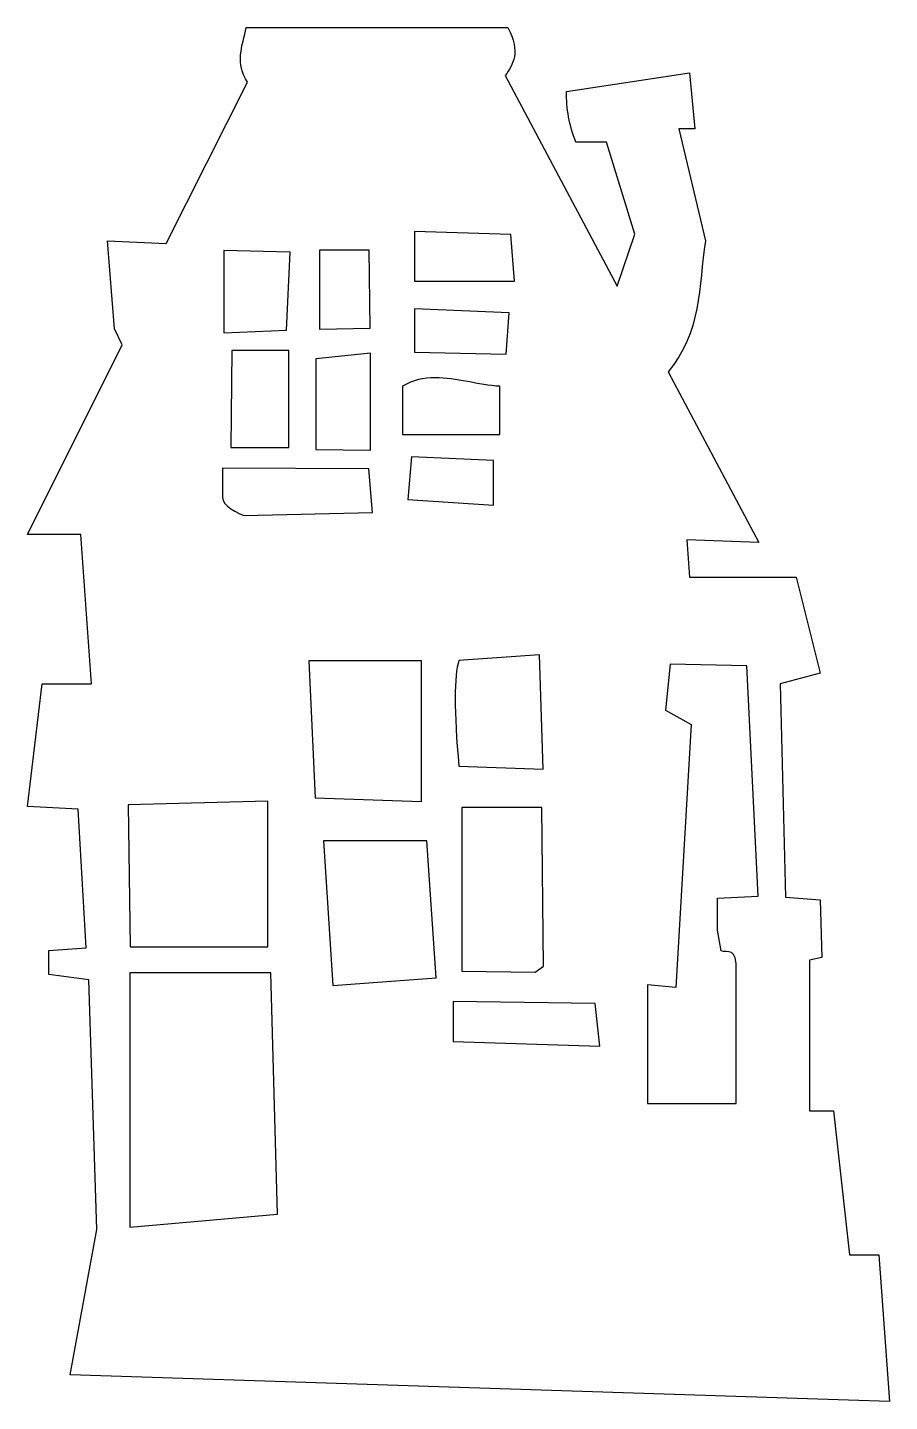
# Model space of a CAD drawing. Header units: centimetres. Extents: x -6.1 to 6.1, y -9.7 to 9.7.
import ezdxf

# ---------------------------------------------------------------- set-up
doc = ezdxf.new("R2010")
doc.units = ezdxf.units.CM
doc.header["$MEASUREMENT"] = 0
doc.layers.add('Layer 1', color=7, linetype='Continuous')

msp = doc.modelspace()

# ---------------------------------------------------------------- linework, layer by layer
at = {"layer": 'Layer 1', "color": 29, "lineweight": 25}
for points, knots in [([(-3.00509, 9.73295), (-3.06205, 9.47467), (-3.16919, 9.21567), (-2.98607, 8.95739), (-2.98607, 8.95739), (-2.98607, 8.95739), (-4.13866, 6.67122), (-4.13866, 6.67122), (-4.13866, 6.67122), (-4.13866, 6.67122), (-4.97044, 6.70843), (-4.97044, 6.70843), (-4.97044, 6.70843), (-4.97044, 6.70843), (-4.87039, 5.46241), (-4.87039, 5.46241), (-4.87039, 5.46241), (-4.87039, 5.46241), (-4.76208, 5.23503), (-4.76208, 5.23503), (-4.76208, 5.23503), (-4.76208, 5.23503), (-6.10401, 2.55116), (-6.10401, 2.55116), (-6.10401, 2.55116), (-6.10401, 2.55116), (-5.34829, 2.55116), (-5.34829, 2.55116), (-5.34829, 2.55116), (-5.34829, 2.55116), (-5.19698, 0.43449), (-5.19698, 0.43449), (-5.19698, 0.43449), (-5.19698, 0.43449), (-5.89647, 0.43449), (-5.89647, 0.43449), (-5.89647, 0.43449), (-5.89647, 0.43449), (-6.104, -1.30432), (-6.104, -1.30432), (-6.104, -1.30432), (-6.104, -1.30432), (-5.38632, -1.34235), (-5.38632, -1.34235), (-5.38632, -1.34235), (-5.38632, -1.34235), (-5.27305, -3.30771), (-5.27305, -3.30771), (-5.27305, -3.30771), (-5.27305, -3.30771), (-5.80222, -3.34574), (-5.80222, -3.34574), (-5.80222, -3.34574), (-5.80222, -3.34574), (-5.80222, -3.68556), (-5.80222, -3.68556), (-5.80222, -3.68556), (-5.80222, -3.68556), (-5.23502, -3.7608), (-5.23502, -3.7608), (-5.23502, -3.7608), (-5.23502, -3.7608), (-5.12175, -7.29547), (-5.12175, -7.29547), (-5.12175, -7.29547), (-5.12175, -7.29547), (-5.49961, -9.35509), (-5.49961, -9.35509), (-5.49961, -9.35509), (-5.49961, -9.35509), (6.10402, -9.73295), (6.10402, -9.73295), (6.10402, -9.73295), (6.10402, -9.73295), (5.95354, -7.65432), (5.95354, -7.65432), (5.95354, -7.65432), (5.95354, -7.65432), (5.53765, -7.65432), (5.53765, -7.65432), (5.53765, -7.65432), (5.53765, -7.65432), (5.31027, -5.61289), (5.31027, -5.61289), (5.31027, -5.61289), (5.31027, -5.61289), (4.97045, -5.61289), (4.97045, -5.61289), (4.97045, -5.61289), (4.97045, -5.61289), (4.97045, -3.47803), (4.97045, -3.47803), (4.97045, -3.47803), (4.97045, -3.47803), (5.14408, -3.44413), (5.14408, -3.44413), (5.14408, -3.44413), (5.14408, -3.44413), (5.12175, -2.62723), (5.12175, -2.62723), (5.12175, -2.62723), (5.12175, -2.62723), (4.63062, -2.5892), (4.63062, -2.5892), (4.63062, -2.5892), (4.63062, -2.5892), (4.55455, 0.43449), (4.55455, 0.43449), (4.55455, 0.43449), (4.55455, 0.43449), (5.12175, 0.5858), (5.12175, 0.5858), (5.12175, 0.5858), (5.12175, 0.5858), (4.7811, 1.94592), (4.7811, 1.94592), (4.7811, 1.94592), (4.7811, 1.94592), (3.26967, 1.94592), (3.26967, 1.94592), (3.26967, 1.94592), (3.26967, 1.94592), (3.23164, 2.47509), (3.23164, 2.47509), (3.23164, 2.47509), (3.23164, 2.47509), (4.25194, 2.43788), (4.25194, 2.43788), (4.25194, 2.43788), (4.25194, 2.43788), (2.96706, 4.85634), (2.96706, 4.85634), (2.96706, 4.85634), (3.43809, 5.40004), (3.4022, 6.07047), (3.49623, 6.70842), (3.49623, 6.70842), (3.49623, 6.70842), (3.11837, 8.29592), (3.11837, 8.29592), (3.11837, 8.29592), (3.11837, 8.29592), (3.34492, 8.29592), (3.34492, 8.29592), (3.34492, 8.29592), (3.34492, 8.29592), (3.26968, 9.08967), (3.26968, 9.08967), (3.26968, 9.08967), (3.26968, 9.08967), (1.53087, 8.82509), (1.53087, 8.82509), (1.53087, 8.82509), (1.52539, 8.58571), (1.56785, 8.34679), (1.66316, 8.10741), (1.66316, 8.10741), (1.66316, 8.10741), (2.09807, 8.10741), (2.09807, 8.10741), (2.09807, 8.10741), (2.09807, 8.10741), (2.49495, 6.80351), (2.49495, 6.80351), (2.49495, 6.80351), (2.49495, 6.80351), (2.24938, 6.06598), (2.24938, 6.06598), (2.24938, 6.06598), (2.24938, 6.06598), (0.66188, 9.05246), (0.66188, 9.05246), (0.66188, 9.05246), (0.77428, 9.21271), (0.8822, 9.37567), (0.69909, 9.73294), (0.69909, 9.73294), (0.69909, 9.73294), (-3.00508, 9.73294), (-3.00508, 9.73294), (-3.00508, 9.73294), (-3.00508, 9.73294), (-3.00509, 9.73295), (-3.00509, 9.73295)], [0, 0, 0, 0, 0.0212766, 0.0212766, 0.0212766, 0.0212766, 0.04255319, 0.04255319, 0.04255319, 0.04255319, 0.06382979, 0.06382979, 0.06382979, 0.06382979, 0.08510638, 0.08510638, 0.08510638, 0.08510638, 0.10638298, 0.10638298, 0.10638298, 0.10638298, 0.12765957, 0.12765957, 0.12765957, 0.12765957, 0.14893617, 0.14893617, 0.14893617, 0.14893617, 0.17021277, 0.17021277, 0.17021277, 0.17021277, 0.19148936, 0.19148936, 0.19148936, 0.19148936, 0.21276596, 0.21276596, 0.21276596, 0.21276596, 0.23404255, 0.23404255, 0.23404255, 0.23404255, 0.25531915, 0.25531915, 0.25531915, 0.25531915, 0.27659574, 0.27659574, 0.27659574, 0.27659574, 0.29787234, 0.29787234, 0.29787234, 0.29787234, 0.31914894, 0.31914894, 0.31914894, 0.31914894, 0.34042553, 0.34042553, 0.34042553, 0.34042553, 0.36170213, 0.36170213, 0.36170213, 0.36170213, 0.38297872, 0.38297872, 0.38297872, 0.38297872, 0.40425532, 0.40425532, 0.40425532, 0.40425532, 0.42553191, 0.42553191, 0.42553191, 0.42553191, 0.44680851, 0.44680851, 0.44680851, 0.44680851, 0.46808511, 0.46808511, 0.46808511, 0.46808511, 0.4893617, 0.4893617, 0.4893617, 0.4893617, 0.5106383, 0.5106383, 0.5106383, 0.5106383, 0.53191489, 0.53191489, 0.53191489, 0.53191489, 0.55319149, 0.55319149, 0.55319149, 0.55319149, 0.57446809, 0.57446809, 0.57446809, 0.57446809, 0.59574468, 0.59574468, 0.59574468, 0.59574468, 0.61702128, 0.61702128, 0.61702128, 0.61702128, 0.63829787, 0.63829787, 0.63829787, 0.63829787, 0.65957447, 0.65957447, 0.65957447, 0.65957447, 0.68085106, 0.68085106, 0.68085106, 0.68085106, 0.70212766, 0.70212766, 0.70212766, 0.70212766, 0.72340426, 0.72340426, 0.72340426, 0.72340426, 0.74468085, 0.74468085, 0.74468085, 0.74468085, 0.76595745, 0.76595745, 0.76595745, 0.76595745, 0.78723404, 0.78723404, 0.78723404, 0.78723404, 0.80851064, 0.80851064, 0.80851064, 0.80851064, 0.82978723, 0.82978723, 0.82978723, 0.82978723, 0.85106383, 0.85106383, 0.85106383, 0.85106383, 0.87234043, 0.87234043, 0.87234043, 0.87234043, 0.89361702, 0.89361702, 0.89361702, 0.89361702, 0.91489362, 0.91489362, 0.91489362, 0.91489362, 0.93617021, 0.93617021, 0.93617021, 0.93617021, 0.95744681, 0.95744681, 0.95744681, 0.95744681, 1, 1, 1, 1]), ([(-0.62384, 6.84155), (-0.62384, 6.84155), (0.74042, 6.80104), (0.74042, 6.80104), (0.74042, 6.80104), (0.74042, 6.80104), (0.79416, 6.14124), (0.79416, 6.14124), (0.79416, 6.14124), (0.79416, 6.14124), (-0.62384, 6.14124), (-0.62384, 6.14124), (-0.62384, 6.14124), (-0.62384, 6.14124), (-0.62384, 6.84156), (-0.62384, 6.84156), (-0.62384, 6.84156), (-0.62384, 6.84156), (-0.62384, 6.84155), (-0.62384, 6.84155)], [0, 0, 0, 0, 0.16666667, 0.16666667, 0.16666667, 0.16666667, 0.33333333, 0.33333333, 0.33333333, 0.33333333, 0.5, 0.5, 0.5, 0.5, 0.66666667, 0.66666667, 0.66666667, 0.66666667, 1, 1, 1, 1]), ([(-3.32507, 6.57531), (-3.32507, 6.57531), (-2.38497, 6.54885), (-2.38497, 6.54885), (-2.38497, 6.54885), (-2.38497, 6.54885), (-2.43789, 5.44587), (-2.43789, 5.44587), (-2.43789, 5.44587), (-2.43789, 5.44587), (-3.32507, 5.40618), (-3.32507, 5.40618), (-3.32507, 5.40618), (-3.32507, 5.40618), (-3.32507, 6.57531), (-3.32507, 6.57531)], [0, 0, 0, 0, 0.2, 0.2, 0.2, 0.2, 0.4, 0.4, 0.4, 0.4, 0.6, 0.6, 0.6, 0.6, 1, 1, 1, 1]), ([(-1.96742, 6.57862), (-1.96742, 6.57862), (-1.26379, 6.57862), (-1.26379, 6.57862), (-1.26379, 6.57862), (-1.26379, 6.57862), (-1.25056, 5.47233), (-1.25056, 5.47233), (-1.25056, 5.47233), (-1.25056, 5.47233), (-1.96742, 5.4591), (-1.96742, 5.4591), (-1.96742, 5.4591), (-1.96742, 5.4591), (-1.96742, 6.57862), (-1.96742, 6.57862)], [0, 0, 0, 0, 0.2, 0.2, 0.2, 0.2, 0.4, 0.4, 0.4, 0.4, 0.6, 0.6, 0.6, 0.6, 1, 1, 1, 1]), ([(-0.62467, 5.74601), (-0.62467, 5.74601), (0.71644, 5.69227), (0.71644, 5.69227), (0.71644, 5.69227), (0.71644, 5.69227), (0.67675, 5.10357), (0.67675, 5.10357), (0.67675, 5.10357), (0.67675, 5.10357), (-0.62467, 5.13086), (-0.62467, 5.13086), (-0.62467, 5.13086), (-0.62467, 5.13086), (-0.62467, 5.74602), (-0.62467, 5.74602), (-0.62467, 5.74602), (-0.62467, 5.74602), (-0.62467, 5.74601), (-0.62467, 5.74601)], [0, 0, 0, 0, 0.16666667, 0.16666667, 0.16666667, 0.16666667, 0.33333333, 0.33333333, 0.33333333, 0.33333333, 0.5, 0.5, 0.5, 0.5, 0.66666667, 0.66666667, 0.66666667, 0.66666667, 1, 1, 1, 1]), ([(-3.21179, 5.15813), (-3.21179, 5.15813), (-2.40068, 5.15813), (-2.40068, 5.15813), (-2.40068, 5.15813), (-2.40068, 5.15813), (-2.40068, 3.78064), (-2.40068, 3.78064), (-2.40068, 3.78064), (-2.40068, 3.78064), (-3.22502, 3.78064), (-3.22502, 3.78064), (-3.22502, 3.78064), (-3.22502, 3.78064), (-3.21179, 5.15813), (-3.21179, 5.15813)], [0, 0, 0, 0, 0.2, 0.2, 0.2, 0.2, 0.4, 0.4, 0.4, 0.4, 0.6, 0.6, 0.6, 0.6, 1, 1, 1, 1]), ([(-1.24809, 5.1201), (-1.24809, 5.1201), (-1.24809, 3.74261), (-1.24809, 3.74261), (-1.24809, 3.74261), (-1.24809, 3.74261), (-2.01869, 3.75584), (-2.01869, 3.75584), (-2.01869, 3.75584), (-2.01869, 3.75584), (-2.01869, 5.0399), (-2.01869, 5.0399), (-2.01869, 5.0399), (-2.01869, 5.0399), (-1.24809, 5.1201), (-1.24809, 5.1201)], [0, 0, 0, 0, 0.2, 0.2, 0.2, 0.2, 0.4, 0.4, 0.4, 0.4, 0.6, 0.6, 0.6, 0.6, 1, 1, 1, 1]), ([(-0.3328, 4.77118), (-0.03085, 4.77277), (0.2828, 4.66497), (0.58663, 4.64964), (0.58663, 4.64964), (0.58663, 4.64964), (0.58663, 3.96751), (0.58663, 3.96751), (0.58663, 3.96751), (0.58663, 3.96751), (-0.79416, 3.96751), (-0.79416, 3.96751), (-0.79416, 3.96751), (-0.79416, 3.96751), (-0.79416, 4.64964), (-0.79416, 4.64964), (-0.79416, 4.64964), (-0.64589, 4.73949), (-0.49096, 4.77035), (-0.33279, 4.77118), (-0.33279, 4.77118), (-0.33279, 4.77118), (-0.3328, 4.77118), (-0.3328, 4.77118)], [0, 0, 0, 0, 0.14285714, 0.14285714, 0.14285714, 0.14285714, 0.28571429, 0.28571429, 0.28571429, 0.28571429, 0.42857143, 0.42857143, 0.42857143, 0.42857143, 0.57142857, 0.57142857, 0.57142857, 0.57142857, 0.71428571, 0.71428571, 0.71428571, 0.71428571, 1, 1, 1, 1]), ([(-0.66352, 3.64918), (-0.66352, 3.64918), (0.49403, 3.59626), (0.49403, 3.59626), (0.49403, 3.59626), (0.49403, 3.59626), (0.49403, 2.96457), (0.49403, 2.96457), (0.49403, 2.96457), (0.49403, 2.96457), (-0.71727, 3.04477), (-0.71727, 3.04477), (-0.71727, 3.04477), (-0.71727, 3.04477), (-0.66353, 3.64918), (-0.66353, 3.64918), (-0.66353, 3.64918), (-0.66353, 3.64918), (-0.66352, 3.64918), (-0.66352, 3.64918)], [0, 0, 0, 0, 0.16666667, 0.16666667, 0.16666667, 0.16666667, 0.33333333, 0.33333333, 0.33333333, 0.33333333, 0.5, 0.5, 0.5, 0.5, 0.66666667, 0.66666667, 0.66666667, 0.66666667, 1, 1, 1, 1]), ([(-3.3416, 3.49209), (-3.3416, 3.49209), (-1.26875, 3.47886), (-1.26875, 3.47886), (-1.26875, 3.47886), (-1.26875, 3.47886), (-1.21583, 2.85957), (-1.21583, 2.85957), (-1.21583, 2.85957), (-1.21583, 2.85957), (-3.04146, 2.81906), (-3.04146, 2.81906), (-3.04146, 2.81906), (-3.22547, 2.89563), (-3.36945, 2.98606), (-3.3416, 3.13325), (-3.3416, 3.13325), (-3.3416, 3.13325), (-3.3416, 3.49209), (-3.3416, 3.49209)], [0, 0, 0, 0, 0.16666667, 0.16666667, 0.16666667, 0.16666667, 0.33333333, 0.33333333, 0.33333333, 0.33333333, 0.5, 0.5, 0.5, 0.5, 0.66666667, 0.66666667, 0.66666667, 0.66666667, 1, 1, 1, 1]), ([(1.14639, 0.84377), (1.14639, 0.84377), (1.20013, -0.77267), (1.20013, -0.77267), (1.20013, -0.77267), (1.20013, -0.77267), (0.0062, -0.73298), (0.0062, -0.73298), (0.0062, -0.73298), (-0.06379, 0.04577), (-0.06635, 0.55496), (0.0062, 0.76357), (0.0062, 0.76357), (0.0062, 0.76357), (1.14639, 0.84377), (1.14639, 0.84377)], [0, 0, 0, 0, 0.2, 0.2, 0.2, 0.2, 0.4, 0.4, 0.4, 0.4, 0.6, 0.6, 0.6, 0.6, 1, 1, 1, 1]), ([(-2.12121, 0.76026), (-2.12121, 0.76026), (-0.52461, 0.76026), (-0.52461, 0.76026), (-0.52461, 0.76026), (-0.52461, 0.76026), (-0.52461, -1.23486), (-0.52461, -1.23486), (-0.52461, -1.23486), (-0.52461, -1.23486), (-2.02777, -1.18112), (-2.02777, -1.18112), (-2.02777, -1.18112), (-2.02777, -1.18112), (-2.1212, 0.76026), (-2.1212, 0.76026), (-2.1212, 0.76026), (-2.1212, 0.76026), (-2.12121, 0.76026), (-2.12121, 0.76026)], [0, 0, 0, 0, 0.16666667, 0.16666667, 0.16666667, 0.16666667, 0.33333333, 0.33333333, 0.33333333, 0.33333333, 0.5, 0.5, 0.5, 0.5, 0.66666667, 0.66666667, 0.66666667, 0.66666667, 1, 1, 1, 1]), ([(2.99847, 0.71396), (2.99847, 0.71396), (4.08161, 0.6875), (4.08161, 0.6875), (4.08161, 0.6875), (4.08161, 0.6875), (4.24201, -2.57349), (4.24201, -2.57349), (4.24201, -2.57349), (4.24201, -2.57349), (3.66737, -2.59995), (3.66737, -2.59995), (3.66737, -2.59995), (3.66737, -2.59995), (3.66737, -3.05388), (3.66737, -3.05388), (3.66737, -3.05388), (3.66737, -3.05388), (3.72029, -3.34823), (3.72029, -3.34823), (3.72029, -3.34823), (3.80868, -3.38916), (3.94411, -3.27475), (3.93444, -3.64258), (3.93444, -3.64258), (3.93444, -3.64258), (3.93444, -5.51285), (3.93444, -5.51285), (3.93444, -5.51285), (3.93444, -5.51285), (2.6785, -5.51285), (2.6785, -5.51285), (2.6785, -5.51285), (2.6785, -5.51285), (2.6785, -3.82944), (2.6785, -3.82944), (2.6785, -3.82944), (2.6785, -3.82944), (3.07868, -3.86913), (3.07868, -3.86913), (3.07868, -3.86913), (3.07868, -3.86913), (3.29283, -0.14099), (3.29283, -0.14099), (3.29283, -0.14099), (3.29283, -0.14099), (2.93234, 0.0591), (2.93234, 0.0591), (2.93234, 0.0591), (2.93234, 0.0591), (2.99849, 0.71394), (2.99849, 0.71394), (2.99849, 0.71394), (2.99849, 0.71394), (2.99847, 0.71396), (2.99847, 0.71396)], [0, 0, 0, 0, 0.06666667, 0.06666667, 0.06666667, 0.06666667, 0.13333333, 0.13333333, 0.13333333, 0.13333333, 0.2, 0.2, 0.2, 0.2, 0.26666667, 0.26666667, 0.26666667, 0.26666667, 0.33333333, 0.33333333, 0.33333333, 0.33333333, 0.4, 0.4, 0.4, 0.4, 0.46666667, 0.46666667, 0.46666667, 0.46666667, 0.53333333, 0.53333333, 0.53333333, 0.53333333, 0.6, 0.6, 0.6, 0.6, 0.66666667, 0.66666667, 0.66666667, 0.66666667, 0.73333333, 0.73333333, 0.73333333, 0.73333333, 0.8, 0.8, 0.8, 0.8, 0.86666667, 0.86666667, 0.86666667, 0.86666667, 1, 1, 1, 1]), ([(-2.70247, -1.22825), (-2.70247, -1.22825), (-2.70247, -3.29035), (-2.70247, -3.29035), (-2.70247, -3.29035), (-2.70247, -3.29035), (-4.64964, -3.29035), (-4.64964, -3.29035), (-4.64964, -3.29035), (-4.64964, -3.29035), (-4.6761, -1.282), (-4.6761, -1.282), (-4.6761, -1.282), (-4.6761, -1.282), (-2.70247, -1.22826), (-2.70247, -1.22826), (-2.70247, -1.22826), (-2.70247, -1.22826), (-2.70247, -1.22825), (-2.70247, -1.22825)], [0, 0, 0, 0, 0.16666667, 0.16666667, 0.16666667, 0.16666667, 0.33333333, 0.33333333, 0.33333333, 0.33333333, 0.5, 0.5, 0.5, 0.5, 0.66666667, 0.66666667, 0.66666667, 0.66666667, 1, 1, 1, 1]), ([(0.0492, -1.31589), (0.0492, -1.31589), (1.17947, -1.31589), (1.17947, -1.31589), (1.17947, -1.31589), (1.17947, -1.31589), (1.20345, -3.56319), (1.20345, -3.56319), (1.20345, -3.56319), (1.20345, -3.56319), (1.08604, -3.65083), (1.08604, -3.65083), (1.08604, -3.65083), (1.08604, -3.65083), (0.0492, -3.6376), (0.0492, -3.6376), (0.0492, -3.6376), (0.0492, -3.6376), (0.0492, -1.31588), (0.0492, -1.31588), (0.0492, -1.31588), (0.0492, -1.31588), (0.0492, -1.31589), (0.0492, -1.31589)], [0, 0, 0, 0, 0.14285714, 0.14285714, 0.14285714, 0.14285714, 0.28571429, 0.28571429, 0.28571429, 0.28571429, 0.42857143, 0.42857143, 0.42857143, 0.42857143, 0.57142857, 0.57142857, 0.57142857, 0.57142857, 0.71428571, 0.71428571, 0.71428571, 0.71428571, 1, 1, 1, 1]), ([(-1.91203, -1.79131), (-1.91203, -1.79131), (-0.44938, -1.79131), (-0.44938, -1.79131), (-0.44938, -1.79131), (-0.44938, -1.79131), (-0.31543, -3.73269), (-0.31543, -3.73269), (-0.31543, -3.73269), (-0.31543, -3.73269), (-1.77808, -3.83935), (-1.77808, -3.83935), (-1.77808, -3.83935), (-1.77808, -3.83935), (-1.91203, -1.79131), (-1.91203, -1.79131)], [0, 0, 0, 0, 0.2, 0.2, 0.2, 0.2, 0.4, 0.4, 0.4, 0.4, 0.6, 0.6, 0.6, 0.6, 1, 1, 1, 1]), ([(-4.65543, -3.66076), (-4.65543, -3.66076), (-2.65865, -3.66076), (-2.65865, -3.66076), (-2.65865, -3.66076), (-2.65865, -3.66076), (-2.56522, -7.07802), (-2.56522, -7.07802), (-2.56522, -7.07802), (-2.56522, -7.07802), (-4.65543, -7.26488), (-4.65543, -7.26488), (-4.65543, -7.26488), (-4.65543, -7.26488), (-4.65543, -3.66076), (-4.65543, -3.66076)], [0, 0, 0, 0, 0.2, 0.2, 0.2, 0.2, 0.4, 0.4, 0.4, 0.4, 0.6, 0.6, 0.6, 0.6, 1, 1, 1, 1]), ([(-0.074, -4.06507), (-0.074, -4.06507), (1.93601, -4.09236), (1.93601, -4.09236), (1.93601, -4.09236), (1.93601, -4.09236), (2.00216, -4.69677), (2.00216, -4.69677), (2.00216, -4.69677), (2.00216, -4.69677), (-0.07399, -4.63062), (-0.07399, -4.63062), (-0.07399, -4.63062), (-0.07399, -4.63062), (-0.07399, -4.06507), (-0.07399, -4.06507), (-0.07399, -4.06507), (-0.07399, -4.06507), (-0.074, -4.06507), (-0.074, -4.06507)], [0, 0, 0, 0, 0.16666667, 0.16666667, 0.16666667, 0.16666667, 0.33333333, 0.33333333, 0.33333333, 0.33333333, 0.5, 0.5, 0.5, 0.5, 0.66666667, 0.66666667, 0.66666667, 0.66666667, 1, 1, 1, 1])]:
    msp.add_open_spline(points, degree=3, knots=knots, dxfattribs=at)

doc.saveas('drawing.dxf')
